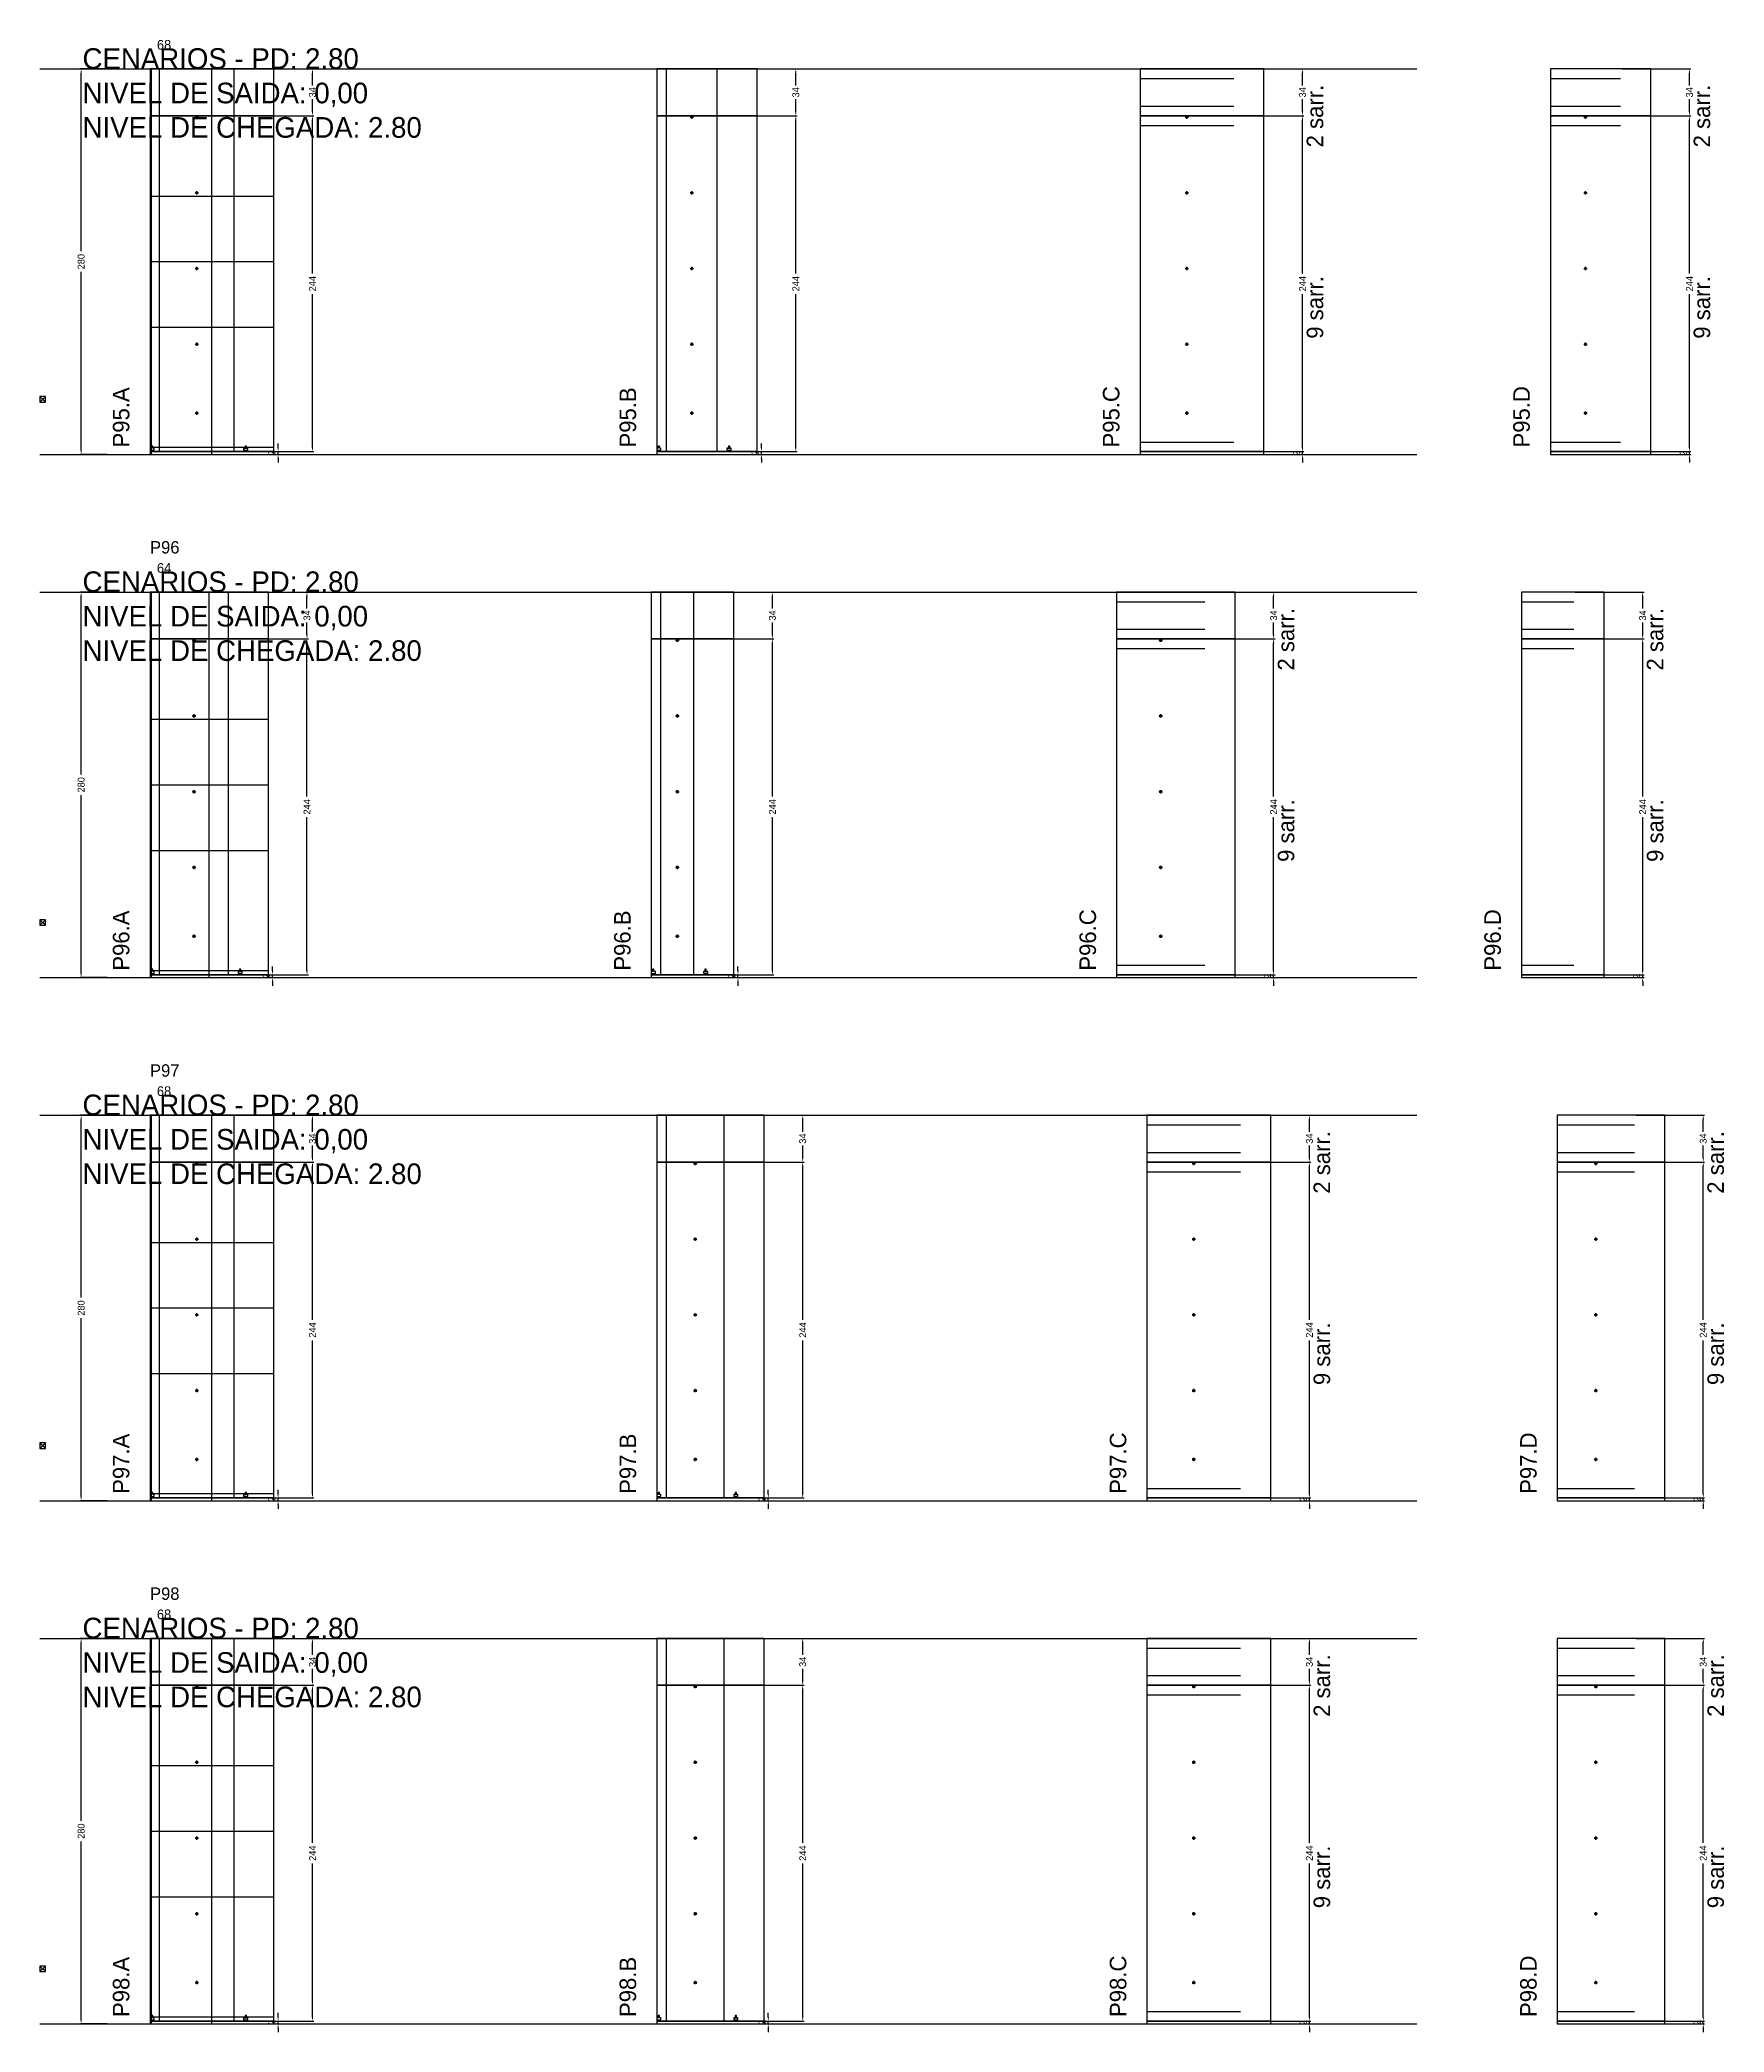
# Model space of a CAD drawing. Header units: centimetres. Extents: x -10500 to 4121, y -45226 to 295.
# Drawn here: x -7000 to -5777, y -20906 to -19459 of the extents above; entities that cross this region are included whole.
import ezdxf

# ---------------------------------------------------------------- set-up
doc = ezdxf.new("R2010")
doc.units = ezdxf.units.CM
doc.linetypes.add('DASHED', pattern=[2, -2])
for name, color, linetype in [('CHAPA', 140, 'Continuous'), ('COTA', 241, 'Continuous'), ('COTAS FURACAO', 16, 'Continuous'), ('Madeira', 30, 'Continuous'), ('MEIO_PONT', 160, 'Continuous'), ('NOMENCLATURA', 7, 'Continuous'), ('Nível', 160, 'Continuous'), ('Painéis', 200, 'Continuous'), ('Perfil Metálico', 150, 'Continuous'), ('SARR_2.2x7', 40, 'Continuous'), ('SARRAFO DE PRESSAO', 200, 'Continuous'), ('texto', 7, 'Continuous'), ('TEXTO_GERAL', 7, 'Continuous')]:
    doc.layers.add(name, color=color, linetype=linetype)
doc.dimstyles.new('PAINEL-NOVA', dxfattribs={"dimtxt": 5, "dimasz": 3, "dimexe": 1, "dimexo": 1, "dimgap": 1, "dimtad": 1, "dimcen": 2.5, "dimazin": 3, "dimtfac": 1, "dimtmove": 0, "dimatfit": 3})

# ---------------------------------------------------------------- blocks, each defined once
blk = doc.blocks.new('_CLOSEDFILLED')
at = {"color": 0, "linetype": 'BYBLOCK'}
blk.add_solid([(-1, 0.16), (0, 0), (-1, -0.16)], dxfattribs=at)
blk = doc.blocks.new('*D1327')
for p, q in [((-6951, -19480), (-6971, -19480)), ((-6970, -19612.5), (-6970, -19483)), ((-6970, -19757), (-6970, -19627.5)), ((-6951, -19760), (-6971, -19760))]:
    blk.add_line(p, q)
at = {"layer": 'Defpoints'}
for p in [(-6950, -19480), (-6970, -19760), (-6950, -19760)]:
    blk.add_point(p, dxfattribs=at)
at = {"layer": 'COTA', "xscale": 3, "yscale": 3}
for p, rotation in [((-6970, -19480), 90), ((-6970, -19760), 270)]:
    blk.add_blockref('_CLOSEDFILLED', p, dxfattribs=dict(at, rotation=rotation))
at = {"layer": 'COTA', "insert": (-6970, -19620), "char_height": 5, "attachment_point": 5, "rotation": 90}
blk.add_mtext('280', dxfattribs=at)
blk = doc.blocks.new('MULDURA')
at = {"layer": 'Paineis'}
for p, q in [((0, 0), (4, 4)), ((4, 0), (0, 4))]:
    blk.add_line(p, q, dxfattribs=at)
blk.add_lwpolyline([(0, 0), (4, 0), (4, 4), (0, 4)], close=True, dxfattribs=at)
blk = doc.blocks.new('*D1329')
for p, q in [((-6851, -19514), (-6801, -19514)), ((-6802, -19628.5), (-6802, -19517)), ((-6802, -19755), (-6802, -19643.5)), ((-6851, -19758), (-6801, -19758))]:
    blk.add_line(p, q)
at = {"layer": 'Defpoints'}
for p in [(-6852, -19514), (-6852, -19758), (-6802, -19758)]:
    blk.add_point(p, dxfattribs=at)
at = {"layer": 'COTA', "xscale": 3, "yscale": 3}
for p, rotation in [((-6802, -19514), 90), ((-6802, -19758), 270)]:
    blk.add_blockref('_CLOSEDFILLED', p, dxfattribs=dict(at, rotation=rotation))
at = {"layer": 'COTA', "insert": (-6802, -19636), "char_height": 5, "attachment_point": 5, "rotation": 90}
blk.add_mtext('244', dxfattribs=at)
blk = doc.blocks.new('*D1330')
for p, q in [((-6851, -19480), (-6801, -19480)), ((-6802, -19492), (-6802, -19483)), ((-6802, -19511), (-6802, -19502)), ((-6851, -19514), (-6801, -19514))]:
    blk.add_line(p, q)
at = {"layer": 'Defpoints'}
for p in [(-6852, -19480), (-6852, -19514), (-6802, -19514)]:
    blk.add_point(p, dxfattribs=at)
at = {"layer": 'COTA', "xscale": 3, "yscale": 3}
for p, rotation in [((-6802, -19480), 90), ((-6802, -19514), 270)]:
    blk.add_blockref('_CLOSEDFILLED', p, dxfattribs=dict(at, rotation=rotation))
at = {"layer": 'COTA', "insert": (-6802, -19497), "char_height": 5, "attachment_point": 5, "rotation": 90}
blk.add_mtext('34', dxfattribs=at)
blk = doc.blocks.new('SLIPTEE')
at = {"layer": 'Paineis'}
blk.add_lwpolyline([(0, 0), (3, 0), (3, 1.5), (2, 1.5), (2, 3), (1, 3), (1, 1.5), (0, 1.5)], close=True, dxfattribs=at)
blk = doc.blocks.new('SLIPTDD')
at = {"layer": 'Paineis'}
blk.add_line((0, 1.5), (3, 1.5), dxfattribs=at)
blk.add_lwpolyline([(0, 0), (3, 0), (3, 1.5), (2, 1.5), (2, 3), (1, 3), (1, 1.5), (0, 1.5)], close=True, dxfattribs=at)
blk = doc.blocks.new('furacao')
at = {"layer": 'COTAS FURACAO'}
for p, q in [((-1.2, 0), (1.2, 0)), ((0, -1.2), (0, 1.2))]:
    blk.add_line(p, q, dxfattribs=at)
blk.add_circle((0, 0), 0.8, dxfattribs=at)
blk = doc.blocks.new('*D1332')
for p, q in [((-6500, -19514), (-6450, -19514)), ((-6451, -19628.5), (-6451, -19517)), ((-6451, -19755), (-6451, -19643.5)), ((-6500, -19758), (-6450, -19758))]:
    blk.add_line(p, q)
at = {"layer": 'Defpoints'}
for p in [(-6501, -19514), (-6501, -19758), (-6451, -19758)]:
    blk.add_point(p, dxfattribs=at)
at = {"layer": 'COTA', "xscale": 3, "yscale": 3}
for p, rotation in [((-6451, -19514), 90), ((-6451, -19758), 270)]:
    blk.add_blockref('_CLOSEDFILLED', p, dxfattribs=dict(at, rotation=rotation))
at = {"layer": 'COTA', "insert": (-6451, -19636), "char_height": 5, "attachment_point": 5, "rotation": 90}
blk.add_mtext('244', dxfattribs=at)
blk = doc.blocks.new('*D1333')
for p, q in [((-6500, -19480), (-6450, -19480)), ((-6451, -19492), (-6451, -19483)), ((-6451, -19511), (-6451, -19502)), ((-6500, -19514), (-6450, -19514))]:
    blk.add_line(p, q)
at = {"layer": 'Defpoints'}
for p in [(-6501, -19480), (-6501, -19514), (-6451, -19514)]:
    blk.add_point(p, dxfattribs=at)
at = {"layer": 'COTA', "xscale": 3, "yscale": 3}
for p, rotation in [((-6451, -19480), 90), ((-6451, -19514), 270)]:
    blk.add_blockref('_CLOSEDFILLED', p, dxfattribs=dict(at, rotation=rotation))
at = {"layer": 'COTA', "insert": (-6451, -19497), "char_height": 5, "attachment_point": 5, "rotation": 90}
blk.add_mtext('34', dxfattribs=at)
blk = doc.blocks.new('*D1335')
for p, q in [((-6132, -19514), (-6082, -19514)), ((-6083, -19628.5), (-6083, -19517)), ((-6083, -19755), (-6083, -19643.5)), ((-6132, -19758), (-6082, -19758))]:
    blk.add_line(p, q)
at = {"layer": 'Defpoints'}
for p in [(-6133, -19514), (-6133, -19758), (-6083, -19758)]:
    blk.add_point(p, dxfattribs=at)
at = {"layer": 'COTA', "xscale": 3, "yscale": 3}
for p, rotation in [((-6083, -19514), 90), ((-6083, -19758), 270)]:
    blk.add_blockref('_CLOSEDFILLED', p, dxfattribs=dict(at, rotation=rotation))
at = {"layer": 'COTA', "insert": (-6083, -19636), "char_height": 5, "attachment_point": 5, "rotation": 90}
blk.add_mtext('244', dxfattribs=at)
blk = doc.blocks.new('*D1336')
for p, q in [((-6132, -19480), (-6082, -19480)), ((-6083, -19492), (-6083, -19483)), ((-6083, -19511), (-6083, -19502)), ((-6132, -19514), (-6082, -19514))]:
    blk.add_line(p, q)
at = {"layer": 'Defpoints'}
for p in [(-6133, -19480), (-6133, -19514), (-6083, -19514)]:
    blk.add_point(p, dxfattribs=at)
at = {"layer": 'COTA', "xscale": 3, "yscale": 3}
for p, rotation in [((-6083, -19480), 90), ((-6083, -19514), 270)]:
    blk.add_blockref('_CLOSEDFILLED', p, dxfattribs=dict(at, rotation=rotation))
at = {"layer": 'COTA', "insert": (-6083, -19497), "char_height": 5, "attachment_point": 5, "rotation": 90}
blk.add_mtext('34', dxfattribs=at)
blk = doc.blocks.new('*D1338')
for p, q in [((-5851, -19514), (-5801, -19514)), ((-5802, -19628.5), (-5802, -19517)), ((-5802, -19755), (-5802, -19643.5)), ((-5851, -19758), (-5801, -19758))]:
    blk.add_line(p, q)
at = {"layer": 'Defpoints'}
for p in [(-5852, -19514), (-5852, -19758), (-5802, -19758)]:
    blk.add_point(p, dxfattribs=at)
at = {"layer": 'COTA', "xscale": 3, "yscale": 3}
for p, rotation in [((-5802, -19514), 90), ((-5802, -19758), 270)]:
    blk.add_blockref('_CLOSEDFILLED', p, dxfattribs=dict(at, rotation=rotation))
at = {"layer": 'COTA', "insert": (-5802, -19636), "char_height": 5, "attachment_point": 5, "rotation": 90}
blk.add_mtext('244', dxfattribs=at)
blk = doc.blocks.new('*D1339')
for p, q in [((-5851, -19480), (-5801, -19480)), ((-5802, -19492), (-5802, -19483)), ((-5802, -19511), (-5802, -19502)), ((-5851, -19514), (-5801, -19514))]:
    blk.add_line(p, q)
at = {"layer": 'Defpoints'}
for p in [(-5852, -19480), (-5852, -19514), (-5802, -19514)]:
    blk.add_point(p, dxfattribs=at)
at = {"layer": 'COTA', "xscale": 3, "yscale": 3}
for p, rotation in [((-5802, -19480), 90), ((-5802, -19514), 270)]:
    blk.add_blockref('_CLOSEDFILLED', p, dxfattribs=dict(at, rotation=rotation))
at = {"layer": 'COTA', "insert": (-5802, -19497), "char_height": 5, "attachment_point": 5, "rotation": 90}
blk.add_mtext('34', dxfattribs=at)
blk = doc.blocks.new('*D1353')
for p, q in [((-6951, -19860), (-6971, -19860)), ((-6970, -19992.5), (-6970, -19863)), ((-6970, -20137), (-6970, -20007.5)), ((-6951, -20140), (-6971, -20140))]:
    blk.add_line(p, q)
at = {"layer": 'Defpoints'}
for p in [(-6950, -19860), (-6970, -20140), (-6950, -20140)]:
    blk.add_point(p, dxfattribs=at)
at = {"layer": 'COTA', "xscale": 3, "yscale": 3}
for p, rotation in [((-6970, -19860), 90), ((-6970, -20140), 270)]:
    blk.add_blockref('_CLOSEDFILLED', p, dxfattribs=dict(at, rotation=rotation))
at = {"layer": 'COTA', "insert": (-6970, -20000), "char_height": 5, "attachment_point": 5, "rotation": 90}
blk.add_mtext('280', dxfattribs=at)
blk = doc.blocks.new('*D1355')
for p, q in [((-6855, -19894), (-6805, -19894)), ((-6806, -20008.5), (-6806, -19897)), ((-6806, -20135), (-6806, -20023.5)), ((-6855, -20138), (-6805, -20138))]:
    blk.add_line(p, q)
at = {"layer": 'Defpoints'}
for p in [(-6856, -19894), (-6856, -20138), (-6806, -20138)]:
    blk.add_point(p, dxfattribs=at)
at = {"layer": 'COTA', "xscale": 3, "yscale": 3}
for p, rotation in [((-6806, -19894), 90), ((-6806, -20138), 270)]:
    blk.add_blockref('_CLOSEDFILLED', p, dxfattribs=dict(at, rotation=rotation))
at = {"layer": 'COTA', "insert": (-6806, -20016), "char_height": 5, "attachment_point": 5, "rotation": 90}
blk.add_mtext('244', dxfattribs=at)
blk = doc.blocks.new('*D1356')
for p, q in [((-6855, -19860), (-6805, -19860)), ((-6806, -19872), (-6806, -19863)), ((-6806, -19891), (-6806, -19882)), ((-6855, -19894), (-6805, -19894))]:
    blk.add_line(p, q)
at = {"layer": 'Defpoints'}
for p in [(-6856, -19860), (-6856, -19894), (-6806, -19894)]:
    blk.add_point(p, dxfattribs=at)
at = {"layer": 'COTA', "xscale": 3, "yscale": 3}
for p, rotation in [((-6806, -19860), 90), ((-6806, -19894), 270)]:
    blk.add_blockref('_CLOSEDFILLED', p, dxfattribs=dict(at, rotation=rotation))
at = {"layer": 'COTA', "insert": (-6806, -19877), "char_height": 5, "attachment_point": 5, "rotation": 90}
blk.add_mtext('34', dxfattribs=at)
blk = doc.blocks.new('*D1358')
for p, q in [((-6517, -19894), (-6467, -19894)), ((-6468, -20008.5), (-6468, -19897)), ((-6468, -20135), (-6468, -20023.5)), ((-6517, -20138), (-6467, -20138))]:
    blk.add_line(p, q)
at = {"layer": 'Defpoints'}
for p in [(-6518, -19894), (-6518, -20138), (-6468, -20138)]:
    blk.add_point(p, dxfattribs=at)
at = {"layer": 'COTA', "xscale": 3, "yscale": 3}
for p, rotation in [((-6468, -19894), 90), ((-6468, -20138), 270)]:
    blk.add_blockref('_CLOSEDFILLED', p, dxfattribs=dict(at, rotation=rotation))
at = {"layer": 'COTA', "insert": (-6468, -20016), "char_height": 5, "attachment_point": 5, "rotation": 90}
blk.add_mtext('244', dxfattribs=at)
blk = doc.blocks.new('*D1359')
for p, q in [((-6517, -19860), (-6467, -19860)), ((-6468, -19872), (-6468, -19863)), ((-6468, -19891), (-6468, -19882)), ((-6517, -19894), (-6467, -19894))]:
    blk.add_line(p, q)
at = {"layer": 'Defpoints'}
for p in [(-6518, -19860), (-6518, -19894), (-6468, -19894)]:
    blk.add_point(p, dxfattribs=at)
at = {"layer": 'COTA', "xscale": 3, "yscale": 3}
for p, rotation in [((-6468, -19860), 90), ((-6468, -19894), 270)]:
    blk.add_blockref('_CLOSEDFILLED', p, dxfattribs=dict(at, rotation=rotation))
at = {"layer": 'COTA', "insert": (-6468, -19877), "char_height": 5, "attachment_point": 5, "rotation": 90}
blk.add_mtext('34', dxfattribs=at)
blk = doc.blocks.new('*D1361')
for p, q in [((-6153, -19894), (-6103, -19894)), ((-6104, -20008.5), (-6104, -19897)), ((-6104, -20135), (-6104, -20023.5)), ((-6153, -20138), (-6103, -20138))]:
    blk.add_line(p, q)
at = {"layer": 'Defpoints'}
for p in [(-6154, -19894), (-6154, -20138), (-6104, -20138)]:
    blk.add_point(p, dxfattribs=at)
at = {"layer": 'COTA', "xscale": 3, "yscale": 3}
for p, rotation in [((-6104, -19894), 90), ((-6104, -20138), 270)]:
    blk.add_blockref('_CLOSEDFILLED', p, dxfattribs=dict(at, rotation=rotation))
at = {"layer": 'COTA', "insert": (-6104, -20016), "char_height": 5, "attachment_point": 5, "rotation": 90}
blk.add_mtext('244', dxfattribs=at)
blk = doc.blocks.new('*D1362')
for p, q in [((-6153, -19860), (-6103, -19860)), ((-6104, -19872), (-6104, -19863)), ((-6104, -19891), (-6104, -19882)), ((-6153, -19894), (-6103, -19894))]:
    blk.add_line(p, q)
at = {"layer": 'Defpoints'}
for p in [(-6154, -19860), (-6154, -19894), (-6104, -19894)]:
    blk.add_point(p, dxfattribs=at)
at = {"layer": 'COTA', "xscale": 3, "yscale": 3}
for p, rotation in [((-6104, -19860), 90), ((-6104, -19894), 270)]:
    blk.add_blockref('_CLOSEDFILLED', p, dxfattribs=dict(at, rotation=rotation))
at = {"layer": 'COTA', "insert": (-6104, -19877), "char_height": 5, "attachment_point": 5, "rotation": 90}
blk.add_mtext('34', dxfattribs=at)
blk = doc.blocks.new('*D1364')
for p, q in [((-5885, -19894), (-5835, -19894)), ((-5836, -20008.5), (-5836, -19897)), ((-5836, -20135), (-5836, -20023.5)), ((-5885, -20138), (-5835, -20138))]:
    blk.add_line(p, q)
at = {"layer": 'Defpoints'}
for p in [(-5886, -19894), (-5886, -20138), (-5836, -20138)]:
    blk.add_point(p, dxfattribs=at)
at = {"layer": 'COTA', "xscale": 3, "yscale": 3}
for p, rotation in [((-5836, -19894), 90), ((-5836, -20138), 270)]:
    blk.add_blockref('_CLOSEDFILLED', p, dxfattribs=dict(at, rotation=rotation))
at = {"layer": 'COTA', "insert": (-5836, -20016), "char_height": 5, "attachment_point": 5, "rotation": 90}
blk.add_mtext('244', dxfattribs=at)
blk = doc.blocks.new('*D1365')
for p, q in [((-5885, -19860), (-5835, -19860)), ((-5836, -19872), (-5836, -19863)), ((-5836, -19891), (-5836, -19882)), ((-5885, -19894), (-5835, -19894))]:
    blk.add_line(p, q)
at = {"layer": 'Defpoints'}
for p in [(-5886, -19860), (-5886, -19894), (-5836, -19894)]:
    blk.add_point(p, dxfattribs=at)
at = {"layer": 'COTA', "xscale": 3, "yscale": 3}
for p, rotation in [((-5836, -19860), 90), ((-5836, -19894), 270)]:
    blk.add_blockref('_CLOSEDFILLED', p, dxfattribs=dict(at, rotation=rotation))
at = {"layer": 'COTA', "insert": (-5836, -19877), "char_height": 5, "attachment_point": 5, "rotation": 90}
blk.add_mtext('34', dxfattribs=at)
blk = doc.blocks.new('*D1379')
for p, q in [((-6951, -20240), (-6971, -20240)), ((-6970, -20372.5), (-6970, -20243)), ((-6970, -20517), (-6970, -20387.5)), ((-6951, -20520), (-6971, -20520))]:
    blk.add_line(p, q)
at = {"layer": 'Defpoints'}
for p in [(-6950, -20240), (-6970, -20520), (-6950, -20520)]:
    blk.add_point(p, dxfattribs=at)
at = {"layer": 'COTA', "xscale": 3, "yscale": 3}
for p, rotation in [((-6970, -20240), 90), ((-6970, -20520), 270)]:
    blk.add_blockref('_CLOSEDFILLED', p, dxfattribs=dict(at, rotation=rotation))
at = {"layer": 'COTA', "insert": (-6970, -20380), "char_height": 5, "attachment_point": 5, "rotation": 90}
blk.add_mtext('280', dxfattribs=at)
blk = doc.blocks.new('*D1381')
for p, q in [((-6851, -20274), (-6801, -20274)), ((-6802, -20388.5), (-6802, -20277)), ((-6802, -20515), (-6802, -20403.5)), ((-6851, -20518), (-6801, -20518))]:
    blk.add_line(p, q)
at = {"layer": 'Defpoints'}
for p in [(-6852, -20274), (-6852, -20518), (-6802, -20518)]:
    blk.add_point(p, dxfattribs=at)
at = {"layer": 'COTA', "xscale": 3, "yscale": 3}
for p, rotation in [((-6802, -20274), 90), ((-6802, -20518), 270)]:
    blk.add_blockref('_CLOSEDFILLED', p, dxfattribs=dict(at, rotation=rotation))
at = {"layer": 'COTA', "insert": (-6802, -20396), "char_height": 5, "attachment_point": 5, "rotation": 90}
blk.add_mtext('244', dxfattribs=at)
blk = doc.blocks.new('*D1382')
for p, q in [((-6851, -20240), (-6801, -20240)), ((-6802, -20252), (-6802, -20243)), ((-6802, -20271), (-6802, -20262)), ((-6851, -20274), (-6801, -20274))]:
    blk.add_line(p, q)
at = {"layer": 'Defpoints'}
for p in [(-6852, -20240), (-6852, -20274), (-6802, -20274)]:
    blk.add_point(p, dxfattribs=at)
at = {"layer": 'COTA', "xscale": 3, "yscale": 3}
for p, rotation in [((-6802, -20240), 90), ((-6802, -20274), 270)]:
    blk.add_blockref('_CLOSEDFILLED', p, dxfattribs=dict(at, rotation=rotation))
at = {"layer": 'COTA', "insert": (-6802, -20257), "char_height": 5, "attachment_point": 5, "rotation": 90}
blk.add_mtext('34', dxfattribs=at)
blk = doc.blocks.new('*D1384')
for p, q in [((-6495, -20274), (-6445, -20274)), ((-6446, -20388.5), (-6446, -20277)), ((-6446, -20515), (-6446, -20403.5)), ((-6495, -20518), (-6445, -20518))]:
    blk.add_line(p, q)
at = {"layer": 'Defpoints'}
for p in [(-6496, -20274), (-6496, -20518), (-6446, -20518)]:
    blk.add_point(p, dxfattribs=at)
at = {"layer": 'COTA', "xscale": 3, "yscale": 3}
for p, rotation in [((-6446, -20274), 90), ((-6446, -20518), 270)]:
    blk.add_blockref('_CLOSEDFILLED', p, dxfattribs=dict(at, rotation=rotation))
at = {"layer": 'COTA', "insert": (-6446, -20396), "char_height": 5, "attachment_point": 5, "rotation": 90}
blk.add_mtext('244', dxfattribs=at)
blk = doc.blocks.new('*D1385')
for p, q in [((-6495, -20240), (-6445, -20240)), ((-6446, -20252), (-6446, -20243)), ((-6446, -20271), (-6446, -20262)), ((-6495, -20274), (-6445, -20274))]:
    blk.add_line(p, q)
at = {"layer": 'Defpoints'}
for p in [(-6496, -20240), (-6496, -20274), (-6446, -20274)]:
    blk.add_point(p, dxfattribs=at)
at = {"layer": 'COTA', "xscale": 3, "yscale": 3}
for p, rotation in [((-6446, -20240), 90), ((-6446, -20274), 270)]:
    blk.add_blockref('_CLOSEDFILLED', p, dxfattribs=dict(at, rotation=rotation))
at = {"layer": 'COTA', "insert": (-6446, -20257), "char_height": 5, "attachment_point": 5, "rotation": 90}
blk.add_mtext('34', dxfattribs=at)
blk = doc.blocks.new('*D1387')
for p, q in [((-6127, -20274), (-6077, -20274)), ((-6078, -20388.5), (-6078, -20277)), ((-6078, -20515), (-6078, -20403.5)), ((-6127, -20518), (-6077, -20518))]:
    blk.add_line(p, q)
at = {"layer": 'Defpoints'}
for p in [(-6128, -20274), (-6128, -20518), (-6078, -20518)]:
    blk.add_point(p, dxfattribs=at)
at = {"layer": 'COTA', "xscale": 3, "yscale": 3}
for p, rotation in [((-6078, -20274), 90), ((-6078, -20518), 270)]:
    blk.add_blockref('_CLOSEDFILLED', p, dxfattribs=dict(at, rotation=rotation))
at = {"layer": 'COTA', "insert": (-6078, -20396), "char_height": 5, "attachment_point": 5, "rotation": 90}
blk.add_mtext('244', dxfattribs=at)
blk = doc.blocks.new('*D1388')
for p, q in [((-6127, -20240), (-6077, -20240)), ((-6078, -20252), (-6078, -20243)), ((-6078, -20271), (-6078, -20262)), ((-6127, -20274), (-6077, -20274))]:
    blk.add_line(p, q)
at = {"layer": 'Defpoints'}
for p in [(-6128, -20240), (-6128, -20274), (-6078, -20274)]:
    blk.add_point(p, dxfattribs=at)
at = {"layer": 'COTA', "xscale": 3, "yscale": 3}
for p, rotation in [((-6078, -20240), 90), ((-6078, -20274), 270)]:
    blk.add_blockref('_CLOSEDFILLED', p, dxfattribs=dict(at, rotation=rotation))
at = {"layer": 'COTA', "insert": (-6078, -20257), "char_height": 5, "attachment_point": 5, "rotation": 90}
blk.add_mtext('34', dxfattribs=at)
blk = doc.blocks.new('*D1390')
for p, q in [((-5841, -20274), (-5791, -20274)), ((-5792, -20388.5), (-5792, -20277)), ((-5792, -20515), (-5792, -20403.5)), ((-5841, -20518), (-5791, -20518))]:
    blk.add_line(p, q)
at = {"layer": 'Defpoints'}
for p in [(-5842, -20274), (-5842, -20518), (-5792, -20518)]:
    blk.add_point(p, dxfattribs=at)
at = {"layer": 'COTA', "xscale": 3, "yscale": 3}
for p, rotation in [((-5792, -20274), 90), ((-5792, -20518), 270)]:
    blk.add_blockref('_CLOSEDFILLED', p, dxfattribs=dict(at, rotation=rotation))
at = {"layer": 'COTA', "insert": (-5792, -20396), "char_height": 5, "attachment_point": 5, "rotation": 90}
blk.add_mtext('244', dxfattribs=at)
blk = doc.blocks.new('*D1391')
for p, q in [((-5841, -20240), (-5791, -20240)), ((-5792, -20252), (-5792, -20243)), ((-5792, -20271), (-5792, -20262)), ((-5841, -20274), (-5791, -20274))]:
    blk.add_line(p, q)
at = {"layer": 'Defpoints'}
for p in [(-5842, -20240), (-5842, -20274), (-5792, -20274)]:
    blk.add_point(p, dxfattribs=at)
at = {"layer": 'COTA', "xscale": 3, "yscale": 3}
for p, rotation in [((-5792, -20240), 90), ((-5792, -20274), 270)]:
    blk.add_blockref('_CLOSEDFILLED', p, dxfattribs=dict(at, rotation=rotation))
at = {"layer": 'COTA', "insert": (-5792, -20257), "char_height": 5, "attachment_point": 5, "rotation": 90}
blk.add_mtext('34', dxfattribs=at)
blk = doc.blocks.new('*D1405')
for p, q in [((-6951, -20620), (-6971, -20620)), ((-6970, -20752.5), (-6970, -20623)), ((-6970, -20897), (-6970, -20767.5)), ((-6951, -20900), (-6971, -20900))]:
    blk.add_line(p, q)
at = {"layer": 'Defpoints'}
for p in [(-6950, -20620), (-6970, -20900), (-6950, -20900)]:
    blk.add_point(p, dxfattribs=at)
at = {"layer": 'COTA', "xscale": 3, "yscale": 3}
for p, rotation in [((-6970, -20620), 90), ((-6970, -20900), 270)]:
    blk.add_blockref('_CLOSEDFILLED', p, dxfattribs=dict(at, rotation=rotation))
at = {"layer": 'COTA', "insert": (-6970, -20760), "char_height": 5, "attachment_point": 5, "rotation": 90}
blk.add_mtext('280', dxfattribs=at)
blk = doc.blocks.new('*D1407')
for p, q in [((-6851, -20654), (-6801, -20654)), ((-6802, -20768.5), (-6802, -20657)), ((-6802, -20895), (-6802, -20783.5)), ((-6851, -20898), (-6801, -20898))]:
    blk.add_line(p, q)
at = {"layer": 'Defpoints'}
for p in [(-6852, -20654), (-6852, -20898), (-6802, -20898)]:
    blk.add_point(p, dxfattribs=at)
at = {"layer": 'COTA', "xscale": 3, "yscale": 3}
for p, rotation in [((-6802, -20654), 90), ((-6802, -20898), 270)]:
    blk.add_blockref('_CLOSEDFILLED', p, dxfattribs=dict(at, rotation=rotation))
at = {"layer": 'COTA', "insert": (-6802, -20776), "char_height": 5, "attachment_point": 5, "rotation": 90}
blk.add_mtext('244', dxfattribs=at)
blk = doc.blocks.new('*D1408')
for p, q in [((-6851, -20620), (-6801, -20620)), ((-6802, -20632), (-6802, -20623)), ((-6802, -20651), (-6802, -20642)), ((-6851, -20654), (-6801, -20654))]:
    blk.add_line(p, q)
at = {"layer": 'Defpoints'}
for p in [(-6852, -20620), (-6852, -20654), (-6802, -20654)]:
    blk.add_point(p, dxfattribs=at)
at = {"layer": 'COTA', "xscale": 3, "yscale": 3}
for p, rotation in [((-6802, -20620), 90), ((-6802, -20654), 270)]:
    blk.add_blockref('_CLOSEDFILLED', p, dxfattribs=dict(at, rotation=rotation))
at = {"layer": 'COTA', "insert": (-6802, -20637), "char_height": 5, "attachment_point": 5, "rotation": 90}
blk.add_mtext('34', dxfattribs=at)
blk = doc.blocks.new('*D1410')
for p, q in [((-6495, -20654), (-6445, -20654)), ((-6446, -20768.5), (-6446, -20657)), ((-6446, -20895), (-6446, -20783.5)), ((-6495, -20898), (-6445, -20898))]:
    blk.add_line(p, q)
at = {"layer": 'Defpoints'}
for p in [(-6496, -20654), (-6496, -20898), (-6446, -20898)]:
    blk.add_point(p, dxfattribs=at)
at = {"layer": 'COTA', "xscale": 3, "yscale": 3}
for p, rotation in [((-6446, -20654), 90), ((-6446, -20898), 270)]:
    blk.add_blockref('_CLOSEDFILLED', p, dxfattribs=dict(at, rotation=rotation))
at = {"layer": 'COTA', "insert": (-6446, -20776), "char_height": 5, "attachment_point": 5, "rotation": 90}
blk.add_mtext('244', dxfattribs=at)
blk = doc.blocks.new('*D1411')
for p, q in [((-6495, -20620), (-6445, -20620)), ((-6446, -20632), (-6446, -20623)), ((-6446, -20651), (-6446, -20642)), ((-6495, -20654), (-6445, -20654))]:
    blk.add_line(p, q)
at = {"layer": 'Defpoints'}
for p in [(-6496, -20620), (-6496, -20654), (-6446, -20654)]:
    blk.add_point(p, dxfattribs=at)
at = {"layer": 'COTA', "xscale": 3, "yscale": 3}
for p, rotation in [((-6446, -20620), 90), ((-6446, -20654), 270)]:
    blk.add_blockref('_CLOSEDFILLED', p, dxfattribs=dict(at, rotation=rotation))
at = {"layer": 'COTA', "insert": (-6446, -20637), "char_height": 5, "attachment_point": 5, "rotation": 90}
blk.add_mtext('34', dxfattribs=at)
blk = doc.blocks.new('*D1413')
for p, q in [((-6127, -20654), (-6077, -20654)), ((-6078, -20768.5), (-6078, -20657)), ((-6078, -20895), (-6078, -20783.5)), ((-6127, -20898), (-6077, -20898))]:
    blk.add_line(p, q)
at = {"layer": 'Defpoints'}
for p in [(-6128, -20654), (-6128, -20898), (-6078, -20898)]:
    blk.add_point(p, dxfattribs=at)
at = {"layer": 'COTA', "xscale": 3, "yscale": 3}
for p, rotation in [((-6078, -20654), 90), ((-6078, -20898), 270)]:
    blk.add_blockref('_CLOSEDFILLED', p, dxfattribs=dict(at, rotation=rotation))
at = {"layer": 'COTA', "insert": (-6078, -20776), "char_height": 5, "attachment_point": 5, "rotation": 90}
blk.add_mtext('244', dxfattribs=at)
blk = doc.blocks.new('*D1414')
for p, q in [((-6127, -20620), (-6077, -20620)), ((-6078, -20632), (-6078, -20623)), ((-6078, -20651), (-6078, -20642)), ((-6127, -20654), (-6077, -20654))]:
    blk.add_line(p, q)
at = {"layer": 'Defpoints'}
for p in [(-6128, -20620), (-6128, -20654), (-6078, -20654)]:
    blk.add_point(p, dxfattribs=at)
at = {"layer": 'COTA', "xscale": 3, "yscale": 3}
for p, rotation in [((-6078, -20620), 90), ((-6078, -20654), 270)]:
    blk.add_blockref('_CLOSEDFILLED', p, dxfattribs=dict(at, rotation=rotation))
at = {"layer": 'COTA', "insert": (-6078, -20637), "char_height": 5, "attachment_point": 5, "rotation": 90}
blk.add_mtext('34', dxfattribs=at)
blk = doc.blocks.new('*D1416')
for p, q in [((-5841, -20654), (-5791, -20654)), ((-5792, -20768.5), (-5792, -20657)), ((-5792, -20895), (-5792, -20783.5)), ((-5841, -20898), (-5791, -20898))]:
    blk.add_line(p, q)
at = {"layer": 'Defpoints'}
for p in [(-5842, -20654), (-5842, -20898), (-5792, -20898)]:
    blk.add_point(p, dxfattribs=at)
at = {"layer": 'COTA', "xscale": 3, "yscale": 3}
for p, rotation in [((-5792, -20654), 90), ((-5792, -20898), 270)]:
    blk.add_blockref('_CLOSEDFILLED', p, dxfattribs=dict(at, rotation=rotation))
at = {"layer": 'COTA', "insert": (-5792, -20776), "char_height": 5, "attachment_point": 5, "rotation": 90}
blk.add_mtext('244', dxfattribs=at)
blk = doc.blocks.new('*D1417')
for p, q in [((-5841, -20620), (-5791, -20620)), ((-5792, -20632), (-5792, -20623)), ((-5792, -20651), (-5792, -20642)), ((-5841, -20654), (-5791, -20654))]:
    blk.add_line(p, q)
at = {"layer": 'Defpoints'}
for p in [(-5842, -20620), (-5842, -20654), (-5792, -20654)]:
    blk.add_point(p, dxfattribs=at)
at = {"layer": 'COTA', "xscale": 3, "yscale": 3}
for p, rotation in [((-5792, -20620), 90), ((-5792, -20654), 270)]:
    blk.add_blockref('_CLOSEDFILLED', p, dxfattribs=dict(at, rotation=rotation))
at = {"layer": 'COTA', "insert": (-5792, -20637), "char_height": 5, "attachment_point": 5, "rotation": 90}
blk.add_mtext('34', dxfattribs=at)

msp = doc.modelspace()

# ---------------------------------------------------------------- linework, layer by layer
at = {"layer": 'CHAPA'}
for points in [[(-6920, -19760), (-6918.8, -19760), (-6918.8, -19480), (-6920, -19480)], [(-6920, -20140), (-6918.8, -20140), (-6918.8, -19860), (-6920, -19860)], [(-6920, -20520), (-6918.8, -20520), (-6918.8, -20240), (-6920, -20240)], [(-6920, -20900), (-6918.8, -20900), (-6918.8, -20620), (-6920, -20620)]]:
    msp.add_lwpolyline(points, close=True, dxfattribs=at)
at = {"layer": 'Madeira'}
for points in [[(-6920, -19572.4), (-6830, -19572.4)], [(-6920, -19667.6), (-6830, -19667.6)], [(-6920, -19952.4), (-6834, -19952.4)], [(-6920, -20047.6), (-6834, -20047.6)], [(-6920, -20332.4), (-6830, -20332.4)], [(-6920, -20427.6), (-6830, -20427.6)], [(-6920, -20712.4), (-6830, -20712.4)], [(-6920, -20807.6), (-6830, -20807.6)]]:
    msp.add_lwpolyline(points, dxfattribs=at)
at = {"layer": 'MEIO_PONT'}
for points in [[(-6920, -19620), (-6830, -19620)], [(-6920, -20000), (-6834, -20000)], [(-6920, -20380), (-6830, -20380)], [(-6920, -20760), (-6830, -20760)]]:
    msp.add_lwpolyline(points, dxfattribs=at)
at = {"layer": 'Nível', "linetype": 'DASHED'}
for points in [[(-7000, -19480), (-6000, -19480)], [(-7000, -19760), (-6000, -19760)], [(-7000, -19860), (-6000, -19860)], [(-7000, -20140), (-6000, -20140)], [(-7000, -20240), (-6000, -20240)], [(-7000, -20520), (-6000, -20520)], [(-7000, -20620), (-6000, -20620)], [(-7000, -20900), (-6000, -20900)]]:
    msp.add_lwpolyline(points, dxfattribs=at)
at = {"layer": 'Painéis'}
for points in [[(-6920, -19514), (-6830, -19514), (-6830, -19480), (-6920, -19480)], [(-6920, -19760), (-6830, -19760), (-6830, -19480), (-6920, -19480)], [(-6552, -19514), (-6479, -19514), (-6479, -19480), (-6552, -19480)], [(-6201, -19514), (-6111, -19514), (-6111, -19480), (-6201, -19480)], [(-5903, -19514), (-5830, -19514), (-5830, -19480), (-5903, -19480)], [(-6920, -19758), (-6830, -19758), (-6830, -19514), (-6920, -19514)], [(-6552, -19758), (-6479, -19758), (-6479, -19514), (-6552, -19514)], [(-6201, -19758), (-6111, -19758), (-6111, -19514), (-6201, -19514)], [(-5903, -19758), (-5830, -19758), (-5830, -19514), (-5903, -19514)], [(-6920, -19760), (-6830, -19760), (-6830, -19758), (-6920, -19758)], [(-6552, -19760), (-6479, -19760), (-6479, -19758), (-6552, -19758)], [(-6201, -19760), (-6111, -19760), (-6111, -19758), (-6201, -19758)], [(-5903, -19760), (-5830, -19760), (-5830, -19758), (-5903, -19758)], [(-6920, -19894), (-6834, -19894), (-6834, -19860), (-6920, -19860)], [(-6920, -20140), (-6834, -20140), (-6834, -19860), (-6920, -19860)], [(-6556, -19894), (-6496, -19894), (-6496, -19860), (-6556, -19860)], [(-6218, -19894), (-6132, -19894), (-6132, -19860), (-6218, -19860)], [(-5924, -19894), (-5864, -19894), (-5864, -19860), (-5924, -19860)], [(-6920, -20138), (-6834, -20138), (-6834, -19894), (-6920, -19894)], [(-6556, -20138), (-6496, -20138), (-6496, -19894), (-6556, -19894)], [(-6218, -20138), (-6132, -20138), (-6132, -19894), (-6218, -19894)], [(-5924, -20138), (-5864, -20138), (-5864, -19894), (-5924, -19894)], [(-6920, -20140), (-6834, -20140), (-6834, -20138), (-6920, -20138)], [(-6556, -20140), (-6496, -20140), (-6496, -20138), (-6556, -20138)], [(-6218, -20140), (-6132, -20140), (-6132, -20138), (-6218, -20138)], [(-5924, -20140), (-5864, -20140), (-5864, -20138), (-5924, -20138)], [(-6920, -20274), (-6830, -20274), (-6830, -20240), (-6920, -20240)], [(-6920, -20520), (-6830, -20520), (-6830, -20240), (-6920, -20240)], [(-6552, -20274), (-6474, -20274), (-6474, -20240), (-6552, -20240)], [(-6196, -20274), (-6106, -20274), (-6106, -20240), (-6196, -20240)], [(-5898, -20274), (-5820, -20274), (-5820, -20240), (-5898, -20240)], [(-6920, -20518), (-6830, -20518), (-6830, -20274), (-6920, -20274)], [(-6552, -20518), (-6474, -20518), (-6474, -20274), (-6552, -20274)], [(-6196, -20518), (-6106, -20518), (-6106, -20274), (-6196, -20274)], [(-5898, -20518), (-5820, -20518), (-5820, -20274), (-5898, -20274)], [(-6920, -20520), (-6830, -20520), (-6830, -20518), (-6920, -20518)], [(-6552, -20520), (-6474, -20520), (-6474, -20518), (-6552, -20518)], [(-6196, -20520), (-6106, -20520), (-6106, -20518), (-6196, -20518)], [(-5898, -20520), (-5820, -20520), (-5820, -20518), (-5898, -20518)], [(-6920, -20654), (-6830, -20654), (-6830, -20620), (-6920, -20620)], [(-6920, -20900), (-6830, -20900), (-6830, -20620), (-6920, -20620)], [(-6552, -20654), (-6474, -20654), (-6474, -20620), (-6552, -20620)], [(-6196, -20654), (-6106, -20654), (-6106, -20620), (-6196, -20620)], [(-5898, -20654), (-5820, -20654), (-5820, -20620), (-5898, -20620)], [(-6920, -20898), (-6830, -20898), (-6830, -20654), (-6920, -20654)], [(-6552, -20898), (-6474, -20898), (-6474, -20654), (-6552, -20654)], [(-6196, -20898), (-6106, -20898), (-6106, -20654), (-6196, -20654)], [(-5898, -20898), (-5820, -20898), (-5820, -20654), (-5898, -20654)], [(-6920, -20900), (-6830, -20900), (-6830, -20898), (-6920, -20898)], [(-6552, -20900), (-6474, -20900), (-6474, -20898), (-6552, -20898)], [(-6196, -20900), (-6106, -20900), (-6106, -20898), (-6196, -20898)], [(-5898, -20900), (-5820, -20900), (-5820, -20898), (-5898, -20898)]]:
    msp.add_lwpolyline(points, close=True, dxfattribs=at)
at = {"layer": 'Perfil Metálico'}
for p, q in [((-6875, -19760), (-6875, -19480)), ((-6877, -20140), (-6877, -19860)), ((-6875, -20520), (-6875, -20240)), ((-6875, -20900), (-6875, -20620))]:
    msp.add_line(p, q, dxfattribs=at)
at = {"layer": 'SARR_2.2x7'}
for points in [[(-6913, -19514), (-6913, -19480)], [(-6859, -19514), (-6859, -19480)], [(-6545, -19514), (-6545, -19480)], [(-6508, -19514), (-6508, -19480)], [(-6201, -19487), (-6133, -19487)], [(-5903, -19487), (-5852, -19487)], [(-6201, -19507), (-6133, -19507)], [(-6201, -19521), (-6133, -19521)], [(-5903, -19507), (-5852, -19507)], [(-5903, -19521), (-5852, -19521)], [(-6201, -19751), (-6133, -19751)], [(-5903, -19751), (-5852, -19751)], [(-6913, -19894), (-6913, -19860)], [(-6863, -19894), (-6863, -19860)], [(-6549, -19894), (-6549, -19860)], [(-6525, -19894), (-6525, -19860)], [(-6218, -19867), (-6154, -19867)], [(-5924, -19867), (-5886, -19867)], [(-6218, -19887), (-6154, -19887)], [(-5924, -19887), (-5886, -19887)], [(-6218, -19901), (-6154, -19901)], [(-5924, -19901), (-5886, -19901)], [(-6218, -20131), (-6154, -20131)], [(-5924, -20131), (-5886, -20131)], [(-6913, -20274), (-6913, -20240)], [(-6859, -20274), (-6859, -20240)], [(-6545, -20274), (-6545, -20240)], [(-6503, -20274), (-6503, -20240)], [(-6196, -20247), (-6128, -20247)], [(-5898, -20247), (-5842, -20247)], [(-6196, -20267), (-6128, -20267)], [(-5898, -20267), (-5842, -20267)], [(-6196, -20281), (-6128, -20281)], [(-5898, -20281), (-5842, -20281)], [(-6196, -20511), (-6128, -20511)], [(-5898, -20511), (-5842, -20511)], [(-6913, -20654), (-6913, -20620)], [(-6859, -20654), (-6859, -20620)], [(-6545, -20654), (-6545, -20620)], [(-6503, -20654), (-6503, -20620)], [(-6196, -20627), (-6128, -20627)], [(-5898, -20627), (-5842, -20627)], [(-6196, -20647), (-6128, -20647)], [(-5898, -20647), (-5842, -20647)], [(-6196, -20661), (-6128, -20661)], [(-5898, -20661), (-5842, -20661)], [(-6196, -20891), (-6128, -20891)], [(-5898, -20891), (-5842, -20891)]]:
    msp.add_lwpolyline(points, dxfattribs=at)
at = {"layer": 'SARR_2.2x7', "linetype": 'DASHED'}
for points in [[(-6913, -19758), (-6913, -19514)], [(-6859, -19758), (-6859, -19514)], [(-6545, -19758), (-6545, -19514)], [(-6508, -19758), (-6508, -19514)], [(-6913, -20138), (-6913, -19894)], [(-6863, -20138), (-6863, -19894)], [(-6549, -20138), (-6549, -19894)], [(-6525, -20138), (-6525, -19894)], [(-6913, -20518), (-6913, -20274)], [(-6859, -20518), (-6859, -20274)], [(-6545, -20518), (-6545, -20274)], [(-6503, -20518), (-6503, -20274)], [(-6913, -20898), (-6913, -20654)], [(-6859, -20898), (-6859, -20654)], [(-6545, -20898), (-6545, -20654)], [(-6503, -20898), (-6503, -20654)]]:
    msp.add_lwpolyline(points, dxfattribs=at)
at = {"layer": 'SARRAFO DE PRESSAO'}
for points in [[(-6920, -19760), (-6830, -19760), (-6830, -19755), (-6920, -19755)], [(-6920, -20140), (-6834, -20140), (-6834, -20135), (-6920, -20135)], [(-6920, -20520), (-6830, -20520), (-6830, -20515), (-6920, -20515)], [(-6920, -20900), (-6830, -20900), (-6830, -20895), (-6920, -20895)]]:
    msp.add_lwpolyline(points, close=True, dxfattribs=at)

# ---------------------------------------------------------------- block references
at = {"layer": 'COTA'}
for name, p in [('furacao', (-6886, -19515)), ('furacao', (-6526.5, -19515)), ('furacao', (-6167, -19515)), ('furacao', (-5877.5, -19515)), ('furacao', (-6886, -19570)), ('furacao', (-6526.5, -19570)), ('furacao', (-6167, -19570)), ('furacao', (-5877.5, -19570)), ('furacao', (-6886, -19625)), ('furacao', (-6526.5, -19625)), ('furacao', (-6167, -19625)), ('furacao', (-5877.5, -19625)), ('furacao', (-6886, -19680)), ('furacao', (-6526.5, -19680)), ('furacao', (-6167, -19680)), ('furacao', (-5877.5, -19680)), ('MULDURA', (-7000, -19722)), ('furacao', (-6886, -19730)), ('furacao', (-6526.5, -19730)), ('furacao', (-6167, -19730)), ('furacao', (-5877.5, -19730)), ('SLIPTEE', (-6920, -19757)), ('SLIPTDD', (-6852, -19757)), ('SLIPTEE', (-6552, -19757)), ('SLIPTDD', (-6501, -19757)), ('furacao', (-6888, -19895)), ('furacao', (-6537, -19895)), ('furacao', (-6186, -19895)), ('furacao', (-6888, -19950)), ('furacao', (-6537, -19950)), ('furacao', (-6186, -19950)), ('furacao', (-6888, -20005)), ('furacao', (-6537, -20005)), ('furacao', (-6186, -20005)), ('furacao', (-6888, -20060)), ('furacao', (-6537, -20060)), ('furacao', (-6186, -20060)), ('MULDURA', (-7000, -20102)), ('furacao', (-6888, -20110)), ('furacao', (-6537, -20110)), ('furacao', (-6186, -20110)), ('SLIPTEE', (-6920, -20137)), ('SLIPTDD', (-6856, -20137)), ('SLIPTEE', (-6556, -20137)), ('SLIPTDD', (-6518, -20137)), ('furacao', (-6886, -20275)), ('furacao', (-6524, -20275)), ('furacao', (-6162, -20275)), ('furacao', (-5870, -20275)), ('furacao', (-6886, -20330)), ('furacao', (-6524, -20330)), ('furacao', (-6162, -20330)), ('furacao', (-5870, -20330)), ('furacao', (-6886, -20385)), ('furacao', (-6524, -20385)), ('furacao', (-6162, -20385)), ('furacao', (-5870, -20385)), ('furacao', (-6886, -20440)), ('furacao', (-6524, -20440)), ('furacao', (-6162, -20440)), ('furacao', (-5870, -20440)), ('MULDURA', (-7000, -20482)), ('furacao', (-6886, -20490)), ('furacao', (-6524, -20490)), ('furacao', (-6162, -20490)), ('furacao', (-5870, -20490)), ('SLIPTEE', (-6920, -20517)), ('SLIPTDD', (-6852, -20517)), ('SLIPTEE', (-6552, -20517)), ('SLIPTDD', (-6496, -20517)), ('furacao', (-6886, -20655)), ('furacao', (-6524, -20655)), ('furacao', (-6162, -20655)), ('furacao', (-5870, -20655)), ('furacao', (-6886, -20710)), ('furacao', (-6524, -20710)), ('furacao', (-6162, -20710)), ('furacao', (-5870, -20710)), ('furacao', (-6886, -20765)), ('furacao', (-6524, -20765)), ('furacao', (-6162, -20765)), ('furacao', (-5870, -20765)), ('furacao', (-6886, -20820)), ('furacao', (-6524, -20820)), ('furacao', (-6162, -20820)), ('furacao', (-5870, -20820)), ('MULDURA', (-7000, -20862)), ('furacao', (-6886, -20870)), ('furacao', (-6524, -20870)), ('furacao', (-6162, -20870)), ('furacao', (-5870, -20870)), ('SLIPTEE', (-6920, -20897)), ('SLIPTDD', (-6852, -20897)), ('SLIPTEE', (-6552, -20897)), ('SLIPTDD', (-6496, -20897))]:
    msp.add_blockref(name, p, dxfattribs=at)

# ---------------------------------------------------------------- texts
at = {"layer": 'NOMENCLATURA'}
for s, p in [('CENARIOS - PD: 2.80', (-6969, -19480)), ('NIVEL DE SAIDA: 0,00', (-6969, -19505)), ('NIVEL DE CHEGADA: 2.80', (-6969, -19530)), ('CENARIOS - PD: 2.80', (-6969, -19860)), ('NIVEL DE SAIDA: 0,00', (-6969, -19885)), ('NIVEL DE CHEGADA: 2.80', (-6969, -19910)), ('CENARIOS - PD: 2.80', (-6969, -20240)), ('NIVEL DE SAIDA: 0,00', (-6969, -20265)), ('NIVEL DE CHEGADA: 2.80', (-6969, -20290)), ('CENARIOS - PD: 2.80', (-6969, -20620)), ('NIVEL DE SAIDA: 0,00', (-6969, -20645)), ('NIVEL DE CHEGADA: 2.80', (-6969, -20670))]:
    msp.add_text(s, height=15, dxfattribs=at).set_placement(p)
for s, p in [('2 sarr.', (-6068, -19537)), ('2 sarr.', (-5787, -19537)), ('9 sarr.', (-6068, -19676)), ('9 sarr.', (-5787, -19676)), ('P95.A', (-6935, -19755)), ('P95.B', (-6567, -19755)), ('P95.C', (-6216, -19755)), ('P95.D', (-5918, -19755)), ('2 sarr.', (-6089, -19917)), ('2 sarr.', (-5821, -19917)), ('9 sarr.', (-6089, -20056)), ('9 sarr.', (-5821, -20056)), ('P96.A', (-6935, -20135)), ('P96.B', (-6571, -20135)), ('P96.C', (-6233, -20135)), ('P96.D', (-5939, -20135)), ('2 sarr.', (-6063, -20297)), ('2 sarr.', (-5777, -20297)), ('9 sarr.', (-6063, -20436)), ('9 sarr.', (-5777, -20436)), ('P97.A', (-6935, -20515)), ('P97.B', (-6567, -20515)), ('P97.C', (-6211, -20515)), ('P97.D', (-5913, -20515)), ('2 sarr.', (-6063, -20677)), ('2 sarr.', (-5777, -20677)), ('9 sarr.', (-6063, -20816)), ('9 sarr.', (-5777, -20816)), ('P98.A', (-6935, -20895)), ('P98.B', (-6567, -20895)), ('P98.C', (-6211, -20895)), ('P98.D', (-5913, -20895))]:
    msp.add_text(s, height=12, rotation=90, dxfattribs=at).set_placement(p)
at = {"layer": 'texto'}
for s, p in [('68', (-6915, -19466)), ('64', (-6915, -19846)), ('68', (-6915, -20226)), ('68', (-6915, -20606))]:
    msp.add_text(s, height=7, dxfattribs=at).set_placement(p)
at = {"layer": 'TEXTO_GERAL'}
for s, p in [('P96', (-6920, -19832)), ('P97', (-6920, -20212)), ('P98', (-6920, -20592))]:
    msp.add_text(s, height=9, dxfattribs=at).set_placement(p)

# ---------------------------------------------------------------- dimensions: what is measured, and where the dimension line sits
at = {"layer": 'COTA'}
for base, p1, p2, picture, middle in [((-6970, -19760), (-6950, -19760), (-6950, -19480), '*D1327', (-6970, -19620)), ((-6802, -19514), (-6852, -19514), (-6852, -19480), '*D1330', (-6802, -19497)), ((-6451, -19514), (-6501, -19514), (-6501, -19480), '*D1333', (-6451, -19497)), ((-6083, -19514), (-6133, -19514), (-6133, -19480), '*D1336', (-6083, -19497)), ((-5802, -19514), (-5852, -19514), (-5852, -19480), '*D1339', (-5802, -19497)), ((-6802, -19758), (-6852, -19758), (-6852, -19514), '*D1329', (-6802, -19636)), ((-6451, -19758), (-6501, -19758), (-6501, -19514), '*D1332', (-6451, -19636)), ((-6083, -19758), (-6133, -19758), (-6133, -19514), '*D1335', (-6083, -19636)), ((-5802, -19758), (-5852, -19758), (-5852, -19514), '*D1338', (-5802, -19636)), ((-6970, -20140), (-6950, -20140), (-6950, -19860), '*D1353', (-6970, -20000)), ((-6806, -19894), (-6856, -19894), (-6856, -19860), '*D1356', (-6806, -19877)), ((-6468, -19894), (-6518, -19894), (-6518, -19860), '*D1359', (-6468, -19877)), ((-6104, -19894), (-6154, -19894), (-6154, -19860), '*D1362', (-6104, -19877)), ((-5836, -19894), (-5886, -19894), (-5886, -19860), '*D1365', (-5836, -19877)), ((-6806, -20138), (-6856, -20138), (-6856, -19894), '*D1355', (-6806, -20016)), ((-6468, -20138), (-6518, -20138), (-6518, -19894), '*D1358', (-6468, -20016)), ((-6104, -20138), (-6154, -20138), (-6154, -19894), '*D1361', (-6104, -20016)), ((-5836, -20138), (-5886, -20138), (-5886, -19894), '*D1364', (-5836, -20016)), ((-6970, -20520), (-6950, -20520), (-6950, -20240), '*D1379', (-6970, -20380)), ((-6802, -20274), (-6852, -20274), (-6852, -20240), '*D1382', (-6802, -20257)), ((-6446, -20274), (-6496, -20274), (-6496, -20240), '*D1385', (-6446, -20257)), ((-6078, -20274), (-6128, -20274), (-6128, -20240), '*D1388', (-6078, -20257)), ((-5792, -20274), (-5842, -20274), (-5842, -20240), '*D1391', (-5792, -20257)), ((-6802, -20518), (-6852, -20518), (-6852, -20274), '*D1381', (-6802, -20396)), ((-6446, -20518), (-6496, -20518), (-6496, -20274), '*D1384', (-6446, -20396)), ((-6078, -20518), (-6128, -20518), (-6128, -20274), '*D1387', (-6078, -20396)), ((-5792, -20518), (-5842, -20518), (-5842, -20274), '*D1390', (-5792, -20396)), ((-6970, -20900), (-6950, -20900), (-6950, -20620), '*D1405', (-6970, -20760)), ((-6802, -20654), (-6852, -20654), (-6852, -20620), '*D1408', (-6802, -20637)), ((-6446, -20654), (-6496, -20654), (-6496, -20620), '*D1411', (-6446, -20637)), ((-6078, -20654), (-6128, -20654), (-6128, -20620), '*D1414', (-6078, -20637)), ((-5792, -20654), (-5842, -20654), (-5842, -20620), '*D1417', (-5792, -20637)), ((-6802, -20898), (-6852, -20898), (-6852, -20654), '*D1407', (-6802, -20776)), ((-6446, -20898), (-6496, -20898), (-6496, -20654), '*D1410', (-6446, -20776)), ((-6078, -20898), (-6128, -20898), (-6128, -20654), '*D1413', (-6078, -20776)), ((-5792, -20898), (-5842, -20898), (-5842, -20654), '*D1416', (-5792, -20776))]:
    dim = msp.add_linear_dim(base=base, p1=p1, p2=p2, angle=90, dimstyle='PAINEL-NOVA', dxfattribs=at)
    dim.commit()
    dim.dimension.update_dxf_attribs({"geometry": picture, "text_midpoint": middle})
for base, p1, p2 in [((-6827, -19760), (-6852, -19760), (-6852, -19758)), ((-6476, -19760), (-6501, -19760), (-6501, -19758)), ((-6083, -19760), (-6133, -19760), (-6133, -19758)), ((-5802, -19760), (-5852, -19760), (-5852, -19758)), ((-6831, -20140), (-6856, -20140), (-6856, -20138)), ((-6493, -20140), (-6518, -20140), (-6518, -20138)), ((-6104, -20140), (-6154, -20140), (-6154, -20138)), ((-5836, -20140), (-5886, -20140), (-5886, -20138)), ((-6827, -20520), (-6852, -20520), (-6852, -20518)), ((-6471, -20520), (-6496, -20520), (-6496, -20518)), ((-6078, -20520), (-6128, -20520), (-6128, -20518)), ((-5792, -20520), (-5842, -20520), (-5842, -20518)), ((-6827, -20900), (-6852, -20900), (-6852, -20898)), ((-6471, -20900), (-6496, -20900), (-6496, -20898)), ((-6078, -20900), (-6128, -20900), (-6128, -20898)), ((-5792, -20900), (-5842, -20900), (-5842, -20898))]:
    msp.add_linear_dim(base=base, p1=p1, p2=p2, angle=90, dimstyle='PAINEL-NOVA', dxfattribs=at).render()

doc.saveas('drawing.dxf')
